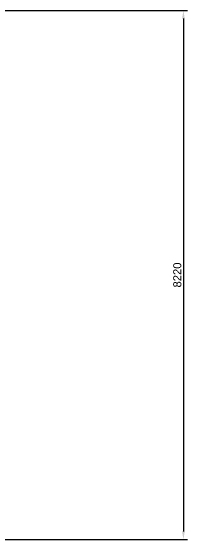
# Model space of a CAD drawing. Header units: millimetres. Extents: x -44972 to 46610, y -22932 to 15181.
# Drawn here: x 29423 to 32175, y -17378 to -9158 of the extents above; entities that cross this region are included whole.
import ezdxf

# ---------------------------------------------------------------- set-up
doc = ezdxf.new("R2010")
doc.units = ezdxf.units.MM
doc.layers.add('Dimensions', color=3, linetype='Continuous')
doc.styles.get("Standard").update_dxf_attribs({"font": 'arial.ttf'})
doc.dimstyles.new('ISO-50', dxfattribs={"dimscale": 50, "dimtxt": 2.5, "dimasz": 2.5, "dimexe": 1.25, "dimexo": 0.625, "dimtad": 1, "dimtxsty": 'Standard', "dimcen": 2.5, "dimadec": 0, "dimazin": 0, "dimtfac": 1, "dimtmove": 0, "dimatfit": 3, "dimfxl": 1, "dimarcsym": 0})

# ---------------------------------------------------------------- blocks, each defined once
blk = doc.blocks.new('*D39')
at = {"layer": 'Defpoints', "color": 0, "transparency": 16777216}
for p in [(28944.9, -9158.1), (28944.9, -17378.1), (32112.9, -17378.1)]:
    blk.add_point(p, dxfattribs=at)
at = {"layer": 'Dimensions', "color": 0, "lineweight": -2, "transparency": 16777216}
for p, q in [((28976.1, -9158.1), (32175.4, -9158.1)), ((32112.9, -9283.1), (32112.9, -17253.1)), ((28976.1, -17378.1), (32175.4, -17378.1))]:
    blk.add_line(p, q, dxfattribs=at)
at = {"layer": 'Dimensions', "color": 0, "transparency": 16777216}
for points in [[(32092.1, -9283.1), (32133.8, -9283.1), (32112.9, -9158.1)], [(32092.1, -17253.1), (32133.8, -17253.1), (32112.9, -17378.1)]]:
    blk.add_solid(points, dxfattribs=at)
at = {"layer": 'Dimensions', "color": 0, "transparency": 16777216, "insert": (32017.9, -13268.1), "char_height": 125, "attachment_point": 5, "rotation": 90}
blk.add_mtext('8220', dxfattribs=at)

msp = doc.modelspace()

# ---------------------------------------------------------------- dimensions: what is measured, and where the dimension line sits
at = {"layer": 'Dimensions'}
dim = msp.add_linear_dim(base=(32112.932, -17378.094), p1=(28944.853, -9158.094), p2=(28944.853, -17378.094), angle=90, dimstyle='ISO-50', dxfattribs=at)
dim.commit()
dim.dimension.update_dxf_attribs({"geometry": '*D39', "text_midpoint": (32017.86, -13268.094)})

doc.saveas('drawing.dxf')
